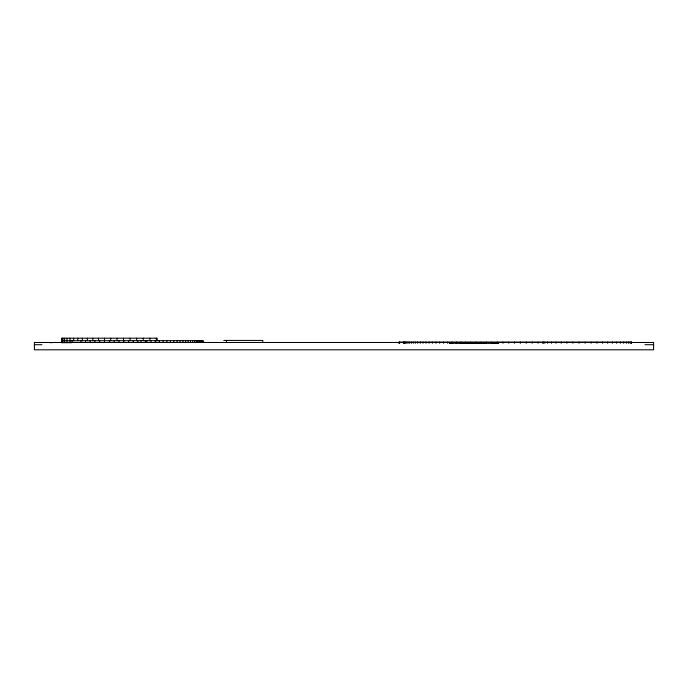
<?xml version="1.0" encoding="UTF-8"?>
<svg xmlns="http://www.w3.org/2000/svg" width="688" height="688" viewBox="0 0 688 688"><rect width="100%" height="100%" fill="white"/><g stroke="black" fill="none" stroke-linecap="round" stroke-linejoin="round"><path stroke-width="1.03" d="M223.798 340.431L262.79 340.431L262.79 342.486M61.714 340.741L202.926 340.629L202.926 342.486M50.155 342.667L52.193 342.667M71.827 342.667L61.714 342.667L61.714 338.195L156.916 338.195L156.916 340.741M34.4 344.697L41.925 344.697M645.009 344.697L653.6 344.697M631.541 343.303L631.541 342.082L399.109 342.082L399.109 343.303M631.464 342.082L631.464 343.303M631.085 342.082L631.085 343.303M630.07 342.082L630.07 343.303M628.497 342.082L628.497 343.303M626.364 342.082L626.364 343.303M623.672 342.082L623.672 343.303M620.438 342.082L620.438 343.303M616.663 342.082L616.663 343.303M612.389 342.082L612.389 343.303M607.65 342.082L607.65 343.303M602.49 342.082L602.49 343.303M596.969 342.082L596.969 343.303M591.147 342.082L591.147 343.303M585.127 342.082L585.127 343.303M579.004 342.082L579.004 343.303M572.889 342.082L572.889 343.303M566.921 342.082L566.921 343.303M561.245 342.082L561.245 343.303M556.016 342.082L556.016 343.303M551.415 342.082L551.415 343.303M547.622 342.082L547.622 343.303M544.827 342.082L544.827 343.303M543.185 342.082L543.185 343.303M542.866 342.082L542.866 343.303M538.05 342.082L538.05 343.303M532.142 342.082L532.142 343.303M526.234 342.082L526.234 343.303M520.36 342.082L520.36 343.303M514.512 342.082L514.512 343.303M508.724 342.082L508.724 343.303M503.005 342.082L503.005 343.303M498.413 342.486L498.413 343.174M498.275 342.486L498.275 343.174M498.155 342.486L498.155 343.174M497.751 342.486L497.751 343.174M497.51 342.486L497.51 343.174M497.364 342.082L497.364 343.303M497.261 342.486L497.261 343.174M497.149 342.486L497.149 343.174M496.848 342.486L496.753 343.174M496.521 342.486L496.469 343.174M495.885 342.486L495.885 343.174M495.523 342.486L495.584 343.174M495.042 342.486L495.042 343.174M494.663 342.486L494.663 343.174M494.156 342.486L494.156 343.174M493.984 342.486L493.984 343.174M493.262 342.486L493.262 343.174M493.115 342.486L493.115 343.174M492.436 342.486L492.436 343.174M492.066 342.486L492.066 343.174M491.808 342.082L491.808 343.303M491.258 342.486L491.258 343.174M491.137 342.486L491.137 343.174M490.398 342.486L490.398 343.174M489.856 342.486L489.856 343.174M489.125 342.486L489.125 343.174M488.704 342.486L488.704 343.174M488.059 342.486L488.059 343.174M487.388 342.486L487.388 343.174M486.743 342.486L486.743 343.174M486.364 342.082L486.364 343.303M486.003 342.486L486.003 343.174M485.453 342.486L485.453 343.174M484.687 342.486L484.687 343.174M484.481 342.486L484.481 343.174M484.335 342.486L484.335 343.174M484.146 342.486L484.128 343.174M484.094 342.486L484.094 343.174M483.509 342.486L483.509 343.174M483.372 342.486L483.372 343.174M483.062 342.486L483.079 343.174M482.89 342.486L482.89 343.174M482.632 342.486L482.632 343.174M482.202 342.486L482.202 343.174M482.021 342.486L482.021 343.174M481.798 342.486L481.798 343.174M481.325 342.486L481.325 343.174M481.032 342.082L481.032 343.303M480.852 342.486L480.852 343.174M480.293 342.486L480.293 343.174M480.112 342.486L480.112 343.174M479.94 342.486L479.94 343.174M479.631 342.486L479.631 343.174M478.736 342.486L478.736 343.174M478.384 342.486L478.375 343.174M478.16 342.486L478.16 343.174M477.859 343.174L477.859 342.486L477.73 343.174M477.128 342.486L477.154 343.174M476.681 342.486L476.81 343.174M476.509 342.486L476.509 343.174M475.829 342.082L475.829 343.303M475.563 342.486L475.563 343.174M475.399 342.486L475.391 343.174L475.288 342.486M475.038 342.486L474.995 343.174M474.901 342.486L474.901 343.174M474.445 342.486L474.445 343.174M474.316 342.486L474.316 343.174M473.585 342.486L473.585 343.174M473.353 342.486L473.31 343.174M472.544 342.486L472.544 343.174M472.424 342.486L472.424 343.174M472.312 343.174L472.286 342.486L472.123 343.174M471.994 342.486L472.045 343.174M471.813 342.486L471.813 343.174M471.667 342.486L471.667 343.174M471.082 342.486L471.082 343.174M470.755 342.082L470.755 343.303M470.592 342.486L470.592 343.174M470.463 342.486L470.403 343.174M470.274 342.486L470.36 343.174M470.11 342.486L470.128 343.174M469.999 342.486L470.024 343.174M469.835 342.486L469.835 343.174M469.508 342.486L469.508 343.174M469.087 342.486L469.087 343.174M468.709 342.486L468.709 343.174M468.511 342.486L468.537 343.174M468.416 342.486L468.416 343.174M467.548 342.486L467.548 343.174M467.444 342.486L467.367 343.174M467.298 342.486L467.298 343.174M467.075 342.486L467.075 343.174M466.946 342.486L466.946 343.174M466.885 342.486L466.885 343.174M466.705 342.486L466.705 343.174M466.584 342.486L466.584 343.174M466.043 342.486L466.043 343.174M465.828 342.082L465.828 343.303M465.716 342.486L465.776 343.174M465.57 342.486L465.604 343.174M465.406 342.486L465.406 343.174M464.744 342.486L464.744 343.174M464.546 342.486L464.546 343.174M464.366 342.486L464.366 343.174M463.996 342.486L463.996 343.174M463.901 342.486L463.901 343.174M463.549 342.486L463.523 343.174M462.843 342.486L462.843 343.174M462.654 342.486L462.654 343.174M462.302 342.486L462.319 343.174M461.639 342.486L461.639 343.174M461.502 342.486L461.502 343.174M461.055 342.082L461.055 343.303M461.037 342.486L461.037 343.174M460.814 342.486L460.814 343.174M460.754 342.486L460.754 343.174M460.478 342.486L460.521 343.174M460.186 342.486L460.186 343.174M459.851 342.486L459.782 343.174M459.481 342.486L459.481 343.174M459.274 342.486L459.274 343.174M459.163 342.486L459.163 343.174M458.406 342.486L458.406 343.174M457.761 342.486L457.761 343.174M457.193 342.486L457.193 343.174M456.531 342.486L456.531 343.174M456.436 342.082L456.436 343.303M456.067 342.486L456.067 343.174M455.318 342.486L455.318 343.174M454.949 342.486L454.949 343.174M454.08 342.486L454.166 343.174M453.237 342.486L453.237 343.174M453.125 342.486L453.125 343.174M452.498 342.486L452.498 343.174M452.248 342.486L452.248 343.174M451.99 342.082L451.99 343.303M451.767 342.486L451.767 343.174M451.577 342.486L451.577 343.174M451.362 342.486L451.362 343.174M450.7 342.486L450.7 343.174M450.545 342.486L450.545 343.174M450.382 342.486L450.382 343.174M449.9 342.486L449.9 343.174M449.694 342.486L449.694 343.174M449.531 342.486L449.531 343.174M447.716 342.082L447.716 343.303M443.614 342.082L443.614 343.303M439.692 342.082L439.692 343.303M435.968 342.082L435.968 343.303M432.425 342.082L432.425 343.303M429.088 342.082L429.088 343.303M425.941 342.082L425.941 343.303M423 342.082L423 343.303M420.256 342.082L420.256 343.303M417.728 342.082L417.728 343.303M415.397 342.082L415.397 343.303M413.273 342.082L413.273 343.303M411.364 342.082L411.364 343.303M409.661 342.082L409.661 343.303M408.165 342.082L408.165 343.303M406.875 342.082L406.875 343.303M405.8 342.082L405.8 343.303M404.931 342.082L404.931 343.303M404.26 342.082L404.26 343.303M403.796 342.082L403.796 343.303M403.632 342.082L403.632 343.303M399.35 342.082L399.35 343.303M399.203 342.082L399.203 343.303M226.507 340.431L226.507 342.486M202.9 342.486L202.771 340.629L202.693 342.486M202.41 340.629L202.41 342.486M201.868 340.629L201.868 342.486M201.128 340.629L201.128 342.486M200.191 340.629L200.191 342.486M199.064 340.629L199.064 342.486M197.74 340.629L197.74 342.486M196.218 340.629L196.218 342.486M194.498 340.629L194.498 342.486M192.58 340.629L192.58 342.486M190.473 340.629L190.473 342.486M188.168 340.629L188.168 342.486M185.674 340.629L185.674 342.486M182.991 340.629L182.991 342.486M180.118 340.629L180.118 342.486M177.074 340.629L177.074 342.486M173.84 340.629L173.84 342.486M170.443 340.629L170.443 342.486M166.874 340.629L166.874 342.486M163.151 340.629L163.151 342.486M159.263 340.629L159.263 342.486M156.787 338.195L156.787 340.741M156.339 338.195L156.339 340.741M155.239 340.629L155.239 342.486M151.076 340.629L151.076 342.486M149.838 338.195L149.838 340.741M146.785 340.629L146.785 342.486M145.288 340.629L145.288 342.486M143.267 338.195L143.267 340.741M141.049 340.629L141.049 342.486M137.867 340.629L137.867 342.486M136.663 338.195L136.663 340.741M133.257 340.629L133.257 342.486M130.066 338.195L130.066 340.741M128.57 340.629L128.57 342.486M123.823 340.629L123.823 342.486M123.505 338.195L123.505 340.741M119.024 340.629L119.024 342.486M117.029 338.195L117.029 340.741M114.182 340.629L114.182 342.486M110.673 338.195L110.673 340.741M109.332 340.629L109.332 342.486M104.481 338.195L104.49 342.486M99.665 340.629L99.665 342.486M98.504 338.195L98.504 340.741M94.884 340.629L94.884 342.486M92.794 338.195L92.794 340.741M90.162 340.629L90.162 342.486M87.402 338.195L87.402 340.741M85.536 340.629L85.536 342.486M82.371 338.195L82.371 340.741M81.021 340.629L81.021 342.486M77.761 338.195L77.761 340.741M73.625 338.195L73.625 340.741M72.042 340.629L72.042 342.486M70.021 338.195L70.021 342.667M66.994 338.195L66.994 342.667M64.612 338.195L64.612 342.667M62.9 338.195L62.9 342.667M61.92 338.195L61.92 342.667M653.6 342.486L34.4 342.486L34.4 349.805L653.6 349.805L653.6 342.486M485.169 343.174L485.169 342.486L485.109 343.174M476.251 343.174L476.251 342.486L476.182 343.174M473.095 343.174L473.095 342.486L473.077 343.174M468.958 343.174L468.958 342.486L468.872 343.174M450.898 343.174L450.898 342.486L450.812 343.174"/></g></svg>
